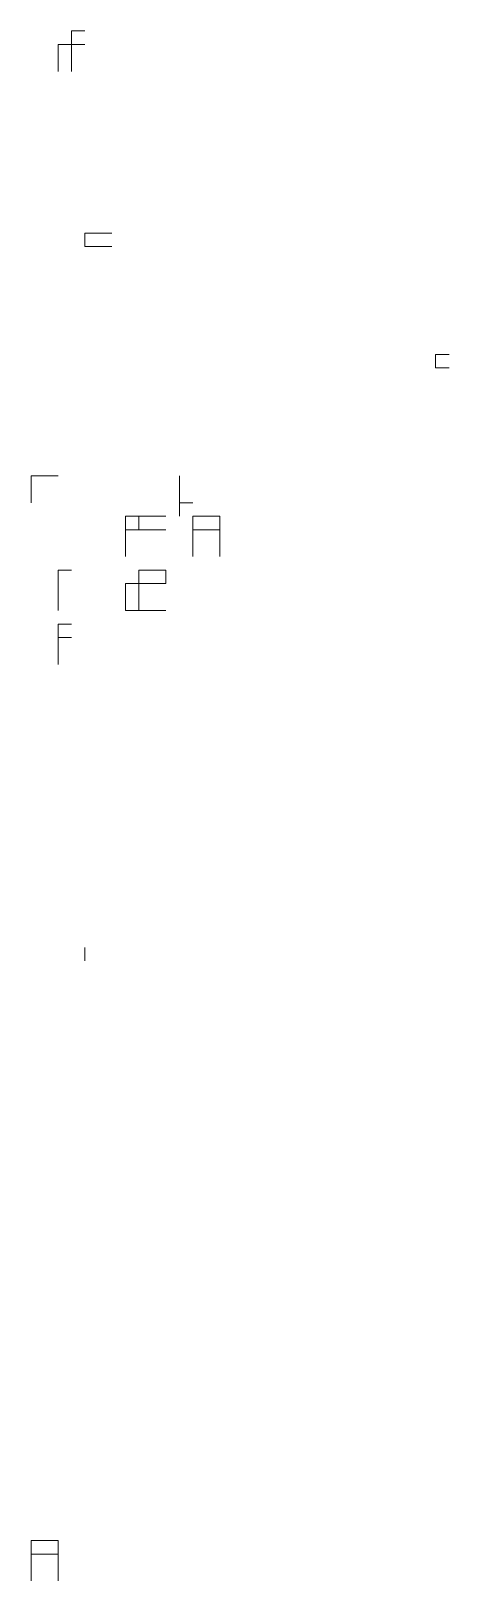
# Model space of a CAD drawing. Header units: millimetres. Extents: x 13268 to 164478, y 289082 to 363688.
# Drawn here: x 89294 to 89941, y 347542 to 349941 of the extents above; entities that cross this region are included whole.
import ezdxf

# ---------------------------------------------------------------- set-up
doc = ezdxf.new("R2010")
doc.units = ezdxf.units.MM

# ---------------------------------------------------------------- blocks, each defined once
blk = doc.blocks.new('A$C010A7659')
at = {"lineweight": 0}
for points in [[(4537.62, 2045.24), (4537.62, 2020.4)], [(4537.62, 2045.24), (4545.9, 2045.24)], [(4529.34, 2036.96), (4529.34, 2020.4)], [(4529.34, 2036.96), (4529.34, 2020.4)], [(4529.34, 2036.96), (4545.9, 2036.96)], [(4545.9, 1921.04), (4545.9, 1912.76)], [(4545.9, 1921.04), (4545.9, 1912.76)], [(4545.9, 1921.04), (4562.46, 1921.04)], [(4545.9, 1912.76), (4562.46, 1912.76)], [(4761.19, 1846.51), (4761.19, 1838.23)], [(4761.19, 1846.51), (4761.19, 1838.23)], [(4761.19, 1846.51), (4769.47, 1846.51)], [(4761.19, 1846.51), (4769.47, 1846.51)], [(4761.19, 1838.23), (4769.47, 1838.23)], [(4512.78, 1771.99), (4512.78, 1755.43)], [(4512.78, 1771.99), (4512.78, 1755.43)], [(4512.78, 1771.99), (4529.34, 1771.99)], [(4603.86, 1771.99), (4603.86, 1747.15)], [(4603.86, 1755.43), (4603.86, 1747.15)], [(4603.86, 1755.43), (4612.14, 1755.43)], [(4603.86, 1755.43), (4612.14, 1755.43)], [(4570.74, 1747.15), (4570.74, 1722.31)], [(4570.74, 1747.15), (4570.74, 1738.87)], [(4570.74, 1747.15), (4595.58, 1747.15)], [(4579.02, 1747.15), (4579.02, 1738.87)], [(4612.14, 1747.15), (4612.14, 1722.31)], [(4612.14, 1747.15), (4628.71, 1747.15)], [(4628.71, 1747.15), (4628.71, 1722.31)], [(4570.74, 1738.87), (4579.02, 1738.87)], [(4570.74, 1738.87), (4595.58, 1738.87)], [(4612.14, 1738.87), (4628.71, 1738.87)], [(4612.14, 1738.87), (4628.71, 1738.87)], [(4529.34, 1714.03), (4529.34, 1705.75)], [(4529.34, 1714.03), (4529.34, 1689.19)], [(4529.34, 1714.03), (4537.62, 1714.03)], [(4529.34, 1714.03), (4537.62, 1714.03)], [(4579.02, 1714.03), (4579.02, 1689.19)], [(4579.02, 1714.03), (4595.58, 1714.03)], [(4579.02, 1714.03), (4595.58, 1714.03)], [(4595.58, 1714.03), (4595.58, 1705.75)], [(4570.74, 1705.75), (4570.74, 1689.19)], [(4570.74, 1705.75), (4595.58, 1705.75)], [(4570.74, 1689.19), (4595.58, 1689.19)], [(4529.34, 1680.91), (4529.34, 1656.07)], [(4529.34, 1680.91), (4529.34, 1656.07)], [(4529.34, 1680.91), (4537.62, 1680.91)], [(4529.34, 1680.91), (4537.62, 1680.91)], [(4529.34, 1672.63), (4537.62, 1672.63)], [(4545.9, 1482.18), (4545.9, 1473.9)], [(4512.78, 1117.84), (4512.78, 1093)], [(4512.78, 1117.84), (4529.34, 1117.84)], [(4512.78, 1117.84), (4529.34, 1117.84)], [(4529.34, 1117.84), (4529.34, 1093)], [(4512.78, 1109.56), (4529.34, 1109.56)]]:
    blk.add_lwpolyline(points, dxfattribs=at)
blk = doc.blocks.new('A$C450614AE')
at = {"xscale": 1.5, "yscale": 1.5, "zscale": 1.5}
blk.add_blockref('A$C010A7659', (0, 0), dxfattribs=at)

msp = doc.modelspace()

# ---------------------------------------------------------------- block references
at = {"xscale": 1.68, "yscale": 1.68, "zscale": 1.68}
msp.add_blockref('A$C450614AE', (77922.1, 344787.3), dxfattribs=at)

doc.saveas('drawing.dxf')
